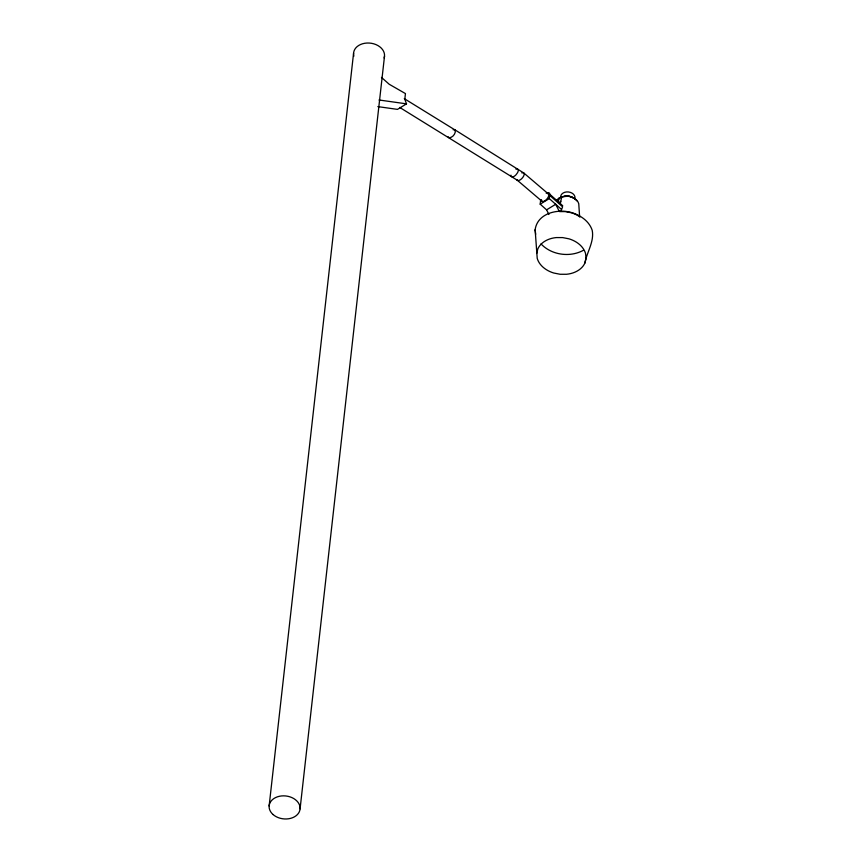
<?xml version="1.0" encoding="UTF-8"?>
<svg xmlns="http://www.w3.org/2000/svg" width="862" height="862" viewBox="0 0 862 862"><rect width="100%" height="100%" fill="white"/><g stroke="black" fill="none" stroke-linecap="round" stroke-linejoin="round"><path stroke-width="1.29" d="M540.549 200.954L540.679 199.855L540.194 204.175L546.583 209.843L548.922 214.476M269.138 805.97L353.582 53.132M300.084 808.868L384.527 56.03M540.194 204.175L549.299 198.594L549.784 194.252A6.163 2.855 -48.4 0 0 547.327 192.732L546.196 193.163M560.343 203.551L561.722 196.87L567.821 196.202L570.881 196.773A11.68 8.652 6.4 0 1 578.758 203.766L579.62 216.685M535.14 229.788C537.349 212.806 558.684 208.259 572.648 212.903C581.15 215.715 589.242 221.469 592.194 230.262C594.457 241.629 586.86 252.124 584.899 263.039A24.362 18.048 6.4 0 1 566.539 274.278L560.106 274.267L553.76 273.017A25.267 18.716 6.4 0 1 537.209 258.32L535.14 229.788L535.679 234.324M558.264 201.557L559.115 198.066L561.722 196.87M536.692 253.482L537.866 248.816A24.362 18.048 6.4 0 1 556.227 237.578L562.66 237.589L569.006 238.839A25.267 18.716 6.4 0 1 585.557 253.536L586.074 258.374L584.899 263.039M560.903 211.449L562.595 206.837L549.665 195.351L549.784 194.252L562.714 205.738M557.046 199.736L559.115 198.066M558.371 199.348L560.225 197.861M381.446 77.375L389.171 84.228L405.442 93.581L404.806 99.281L406.508 103.849L397.479 109.377L377.836 106.619M546.583 209.843L555.688 204.272L559.201 211.212M559.912 201.816L560.785 201.406M583.552 250.217C570.138 257.684 551.54 255.163 541.013 243.903M453.143 129.774L454.662 129.677L523.891 173.068L548.501 194.047M562.541 196.795C567.465 195.275 573.586 196.407 576.689 200.781M559.47 211.578L565.537 211.61L571.538 212.817A24.136 17.887 6.4 0 1 579.964 216.965M379 99.981L406.508 103.849M517.728 180.492L399.731 107.438M404.278 98.645L455.168 130.054C456.149 133.481 452.496 137.888 448.973 137.78L448.208 136.778M517.232 180.169L541.842 201.158M549.299 198.594L561.421 209.369M353.873 56.149A15.548 11.518 6.4 0 1 369.281 43.046A15.548 11.518 6.4 0 1 384.129 58.013M521.855 172.906A4.87 2.252 -48.4 0 1 522.868 177.356A4.87 2.252 -48.4 0 1 516.963 179.608M515.896 169.124A4.763 2.209 -48.4 0 1 516.737 168.92L517.933 169.329A5.129 2.37 -48.4 0 1 517.556 172.68L516.09 174.717A4.763 2.209 -48.4 0 1 512.459 176.947L511.263 176.538A5.129 2.37 -48.4 0 1 510.961 175.158M547.995 193.724A4.881 2.263 -48.4 0 1 546.217 199.758A4.881 2.263 -48.4 0 1 541.53 199.833M560.72 196.568A7.176 5.312 6.4 0 1 561.884 194.015L563.112 193.023A7.176 5.312 6.4 0 1 571.797 192.991A7.176 5.312 6.4 0 1 574.652 199.262M563.576 196.396A8.07 5.98 6.4 0 1 573.241 198.098M273.028 814.515A15.548 11.518 6.4 0 0 299.319 811.788A15.548 11.518 6.4 0 0 281.475 795.949A15.548 11.518 6.4 0 0 273.028 814.515"/></g></svg>
